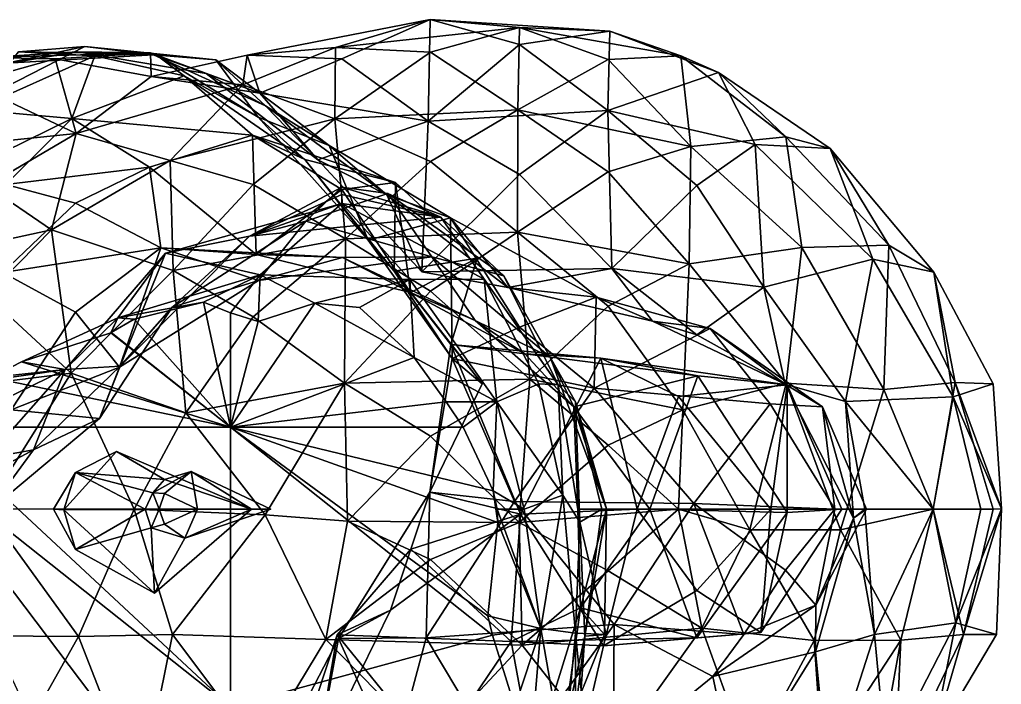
# Model space of a CAD drawing. Extents: x 290034 to 295698, y 4553723 to 4561693.
# Drawn here: x 290240.1 to 290379.4, y 4561376.6 to 4561471 of the extents above; entities that cross this region are included whole.
import ezdxf

# ---------------------------------------------------------------- set-up
doc = ezdxf.new("R2010")
doc.units = 0
doc.layers.add('Au_ppm_Pref_-_0_2', color=7, linetype='CONTINUOUS')

msp = doc.modelspace()

# ---------------------------------------------------------------- linework, layer by layer
at = {"layer": 'Au_ppm_Pref_-_0_2'}
for points in [[(290285.81, 4561465.39, 1565.54), (290272.35, 4561465.92, 1562.04), (290298.32, 4561470.96, 1562.2)], [(290298.32, 4561470.96, 1562.2), (290272.35, 4561465.92, 1562.04), (290284.9, 4561467.01, 1556.62)], [(290298.32, 4561470.96, 1562.2), (290284.9, 4561467.01, 1556.62), (290311.05, 4561469.85, 1555.78)], [(290298.32, 4561470.96, 1562.2), (290298.08, 4561456.53, 1569.28), (290285.81, 4561465.39, 1565.54)], [(290311.01, 4561467.44, 1566.23), (290298.08, 4561456.53, 1569.28), (290298.32, 4561470.96, 1562.2)], [(290298.32, 4561470.96, 1562.2), (290323.87, 4561469.32, 1562.28), (290311.01, 4561467.44, 1566.23)], [(290298.32, 4561470.96, 1562.2), (290311.05, 4561469.85, 1555.78), (290323.87, 4561469.32, 1562.28)], [(290284.9, 4561467.01, 1556.62), (290298.41, 4561466.33, 1552.29), (290311.05, 4561469.85, 1555.78)], [(290298.41, 4561466.33, 1552.29), (290310.79, 4561458.14, 1548.87), (290311.05, 4561469.85, 1555.78)], [(290311.05, 4561469.85, 1555.78), (290310.79, 4561458.14, 1548.87), (290323.61, 4561465.29, 1552.64)], [(290323.57, 4561458.06, 1568.85), (290311.01, 4561467.44, 1566.23), (290323.87, 4561469.32, 1562.28)], [(290311.05, 4561469.85, 1555.78), (290333.95, 4561465.84, 1557.33), (290323.87, 4561469.32, 1562.28)], [(290333.95, 4561465.84, 1557.33), (290311.05, 4561469.85, 1555.78), (290323.61, 4561465.29, 1552.64)], [(290339.27, 4561463.44, 1563.45), (290323.57, 4561458.06, 1568.85), (290323.87, 4561469.32, 1562.28)], [(290333.95, 4561465.84, 1557.33), (290339.27, 4561463.44, 1563.45), (290323.87, 4561469.32, 1562.28)], [(290229.48, 4561463.28, 1573.92), (290248.26, 4561466.41, 1573.94), (290238.21, 4561464.77, 1578.53)], [(290248.26, 4561466.41, 1573.94), (290229.48, 4561463.28, 1573.92), (290235.36, 4561465.59, 1567.86)], [(290250.73, 4561465.83, 1596.67), (290233.61, 4561458.16, 1597.46), (290239.88, 4561466.39, 1591.74)], [(290238.21, 4561464.77, 1578.53), (290249.31, 4561467.13, 1585.63), (290234.05, 4561459.33, 1586.23)], [(290239.88, 4561466.39, 1591.74), (290234.05, 4561459.33, 1586.23), (290249.31, 4561467.13, 1585.63)], [(290235.36, 4561465.59, 1567.86), (290258.62, 4561466.24, 1569.2), (290248.26, 4561466.41, 1573.94)], [(290235.36, 4561465.59, 1567.86), (290245.11, 4561465.39, 1563.11), (290258.62, 4561466.24, 1569.2)], [(290238.21, 4561464.77, 1578.53), (290259.07, 4561465.96, 1579.61), (290249.31, 4561467.13, 1585.63)], [(290248.26, 4561466.41, 1573.94), (290259.07, 4561465.96, 1579.61), (290238.21, 4561464.77, 1578.53)], [(290259.23, 4561466.08, 1591.83), (290239.88, 4561466.39, 1591.74), (290249.31, 4561467.13, 1585.63)], [(290250.73, 4561465.83, 1596.67), (290239.88, 4561466.39, 1591.74), (290259.23, 4561466.08, 1591.83)], [(290258.62, 4561466.24, 1569.2), (290245.11, 4561465.39, 1563.11), (290258.75, 4561462.9, 1562.2)], [(290266.56, 4561463.3, 1573.92), (290259.07, 4561465.96, 1579.61), (290248.26, 4561466.41, 1573.94)], [(290266.56, 4561463.3, 1573.92), (290248.26, 4561466.41, 1573.94), (290258.62, 4561466.24, 1569.2)], [(290267.93, 4561465.24, 1585.8), (290259.23, 4561466.08, 1591.83), (290249.31, 4561467.13, 1585.63)], [(290267.93, 4561465.24, 1585.8), (290249.31, 4561467.13, 1585.63), (290259.07, 4561465.96, 1579.61)], [(290266.56, 4561463.3, 1573.92), (290258.62, 4561466.24, 1569.2), (290274.14, 4561460.52, 1568.28)], [(290274.14, 4561460.52, 1568.28), (290258.62, 4561466.24, 1569.2), (290258.75, 4561462.9, 1562.2)], [(290284.9, 4561467.01, 1556.62), (290272.35, 4561465.92, 1562.04), (290271.75, 4561461.71, 1556.43)], [(290284.9, 4561467.01, 1556.62), (290271.75, 4561461.71, 1556.43), (290284.82, 4561456.88, 1549.92)], [(290284.9, 4561467.01, 1556.62), (290284.82, 4561456.88, 1549.92), (290298.41, 4561466.33, 1552.29)], [(290310.79, 4561458.14, 1548.87), (290298.41, 4561466.33, 1552.29), (290284.82, 4561456.88, 1549.92)], [(290298.08, 4561456.53, 1569.28), (290311.01, 4561467.44, 1566.23), (290323.57, 4561458.06, 1568.85)], [(290232.9, 4561462, 1560.86), (290245.11, 4561465.39, 1563.11), (290235.36, 4561465.59, 1567.86)], [(290245.11, 4561465.39, 1563.11), (290232.9, 4561462, 1560.86), (290248.08, 4561454.81, 1556.11)], [(290250.73, 4561465.83, 1596.67), (290247.47, 4561456.91, 1603.93), (290233.61, 4561458.16, 1597.46)], [(290258.75, 4561462.9, 1562.2), (290245.11, 4561465.39, 1563.11), (290248.08, 4561454.81, 1556.11)], [(290250.73, 4561465.83, 1596.67), (290263.42, 4561462.97, 1599.05), (290247.47, 4561456.91, 1603.93)], [(290263.42, 4561462.97, 1599.05), (290250.73, 4561465.83, 1596.67), (290259.23, 4561466.08, 1591.83)], [(290272.35, 4561465.92, 1562.04), (290274.14, 4561460.52, 1568.28), (290258.75, 4561462.9, 1562.2)], [(290272.35, 4561465.92, 1562.04), (290258.75, 4561462.9, 1562.2), (290271.75, 4561461.71, 1556.43)], [(290267.93, 4561465.24, 1585.8), (290259.07, 4561465.96, 1579.61), (290274.98, 4561458.73, 1579.4)], [(290266.56, 4561463.3, 1573.92), (290274.98, 4561458.73, 1579.4), (290259.07, 4561465.96, 1579.61)], [(290263.42, 4561462.97, 1599.05), (290259.23, 4561466.08, 1591.83), (290273.9, 4561457.12, 1591.88)], [(290267.93, 4561465.24, 1585.8), (290273.9, 4561457.12, 1591.88), (290259.23, 4561466.08, 1591.83)], [(290284.02, 4561453.1, 1586.01), (290273.9, 4561457.12, 1591.88), (290267.93, 4561465.24, 1585.8)], [(290284.02, 4561453.1, 1586.01), (290267.93, 4561465.24, 1585.8), (290274.98, 4561458.73, 1579.4)], [(290285.81, 4561465.39, 1565.54), (290274.14, 4561460.52, 1568.28), (290272.35, 4561465.92, 1562.04)], [(290298.08, 4561456.53, 1569.28), (290274.14, 4561460.52, 1568.28), (290285.81, 4561465.39, 1565.54)], [(290335.34, 4561452.96, 1550.37), (290323.61, 4561465.29, 1552.64), (290310.79, 4561458.14, 1548.87)], [(290335.34, 4561452.96, 1550.37), (290333.95, 4561465.84, 1557.33), (290323.61, 4561465.29, 1552.64)], [(290348.84, 4561454.33, 1556.05), (290339.27, 4561463.44, 1563.45), (290333.95, 4561465.84, 1557.33)], [(290348.84, 4561454.33, 1556.05), (290333.95, 4561465.84, 1557.33), (290335.34, 4561452.96, 1550.37)], [(290344.49, 4561453.23, 1567.29), (290323.57, 4561458.06, 1568.85), (290339.27, 4561463.44, 1563.45)], [(290348.84, 4561454.33, 1556.05), (290355.14, 4561452.67, 1562.04), (290339.27, 4561463.44, 1563.45)], [(290355.14, 4561452.67, 1562.04), (290344.49, 4561453.23, 1567.29), (290339.27, 4561463.44, 1563.45)], [(290273.13, 4561454.57, 1603.71), (290247.47, 4561456.91, 1603.93), (290263.42, 4561462.97, 1599.05)], [(290271.75, 4561461.71, 1556.43), (290258.75, 4561462.9, 1562.2), (290248.08, 4561454.81, 1556.11)], [(290273.13, 4561454.57, 1603.71), (290263.42, 4561462.97, 1599.05), (290280.54, 4561451.11, 1598.42)], [(290280.54, 4561451.11, 1598.42), (290263.42, 4561462.97, 1599.05), (290273.9, 4561457.12, 1591.88)], [(290282.41, 4561451.05, 1573.97), (290274.98, 4561458.73, 1579.4), (290266.56, 4561463.3, 1573.92)], [(290282.41, 4561451.05, 1573.97), (290266.56, 4561463.3, 1573.92), (290274.14, 4561460.52, 1568.28)], [(290223.61, 4561452.26, 1556.65), (290248.08, 4561454.81, 1556.11), (290232.9, 4561462, 1560.86)], [(290271.75, 4561461.71, 1556.43), (290248.08, 4561454.81, 1556.11), (290261.45, 4561450.96, 1551.13)], [(290271.75, 4561461.71, 1556.43), (290261.45, 4561450.96, 1551.13), (290284.82, 4561456.88, 1549.92)], [(290298.08, 4561456.53, 1569.28), (290282.41, 4561451.05, 1573.97), (290274.14, 4561460.52, 1568.28)], [(290228.1, 4561447.42, 1603.62), (290233.61, 4561458.16, 1597.46), (290247.47, 4561456.91, 1603.93)], [(290284.02, 4561453.1, 1586.01), (290274.98, 4561458.73, 1579.4), (290292.19, 4561446.1, 1579.86)], [(290292.19, 4561446.1, 1579.86), (290274.98, 4561458.73, 1579.4), (290282.41, 4561451.05, 1573.97)], [(290298.41, 4561450.79, 1545.59), (290310.79, 4561458.14, 1548.87), (290284.82, 4561456.88, 1549.92)], [(290298.08, 4561456.53, 1569.28), (290323.57, 4561458.06, 1568.85), (290311.01, 4561448.96, 1571.94)], [(290310.73, 4561440.76, 1542.94), (290310.79, 4561458.14, 1548.87), (290298.41, 4561450.79, 1545.59)], [(290310.73, 4561440.76, 1542.94), (290323.61, 4561449.33, 1546.08), (290310.79, 4561458.14, 1548.87)], [(290310.79, 4561458.14, 1548.87), (290323.61, 4561449.33, 1546.08), (290335.34, 4561452.96, 1550.37)], [(290324.13, 4561435.61, 1573.49), (290311.01, 4561448.96, 1571.94), (290323.57, 4561458.06, 1568.85)], [(290324.13, 4561435.61, 1573.49), (290323.57, 4561458.06, 1568.85), (290336.21, 4561447.41, 1571.43)], [(290336.21, 4561447.41, 1571.43), (290323.57, 4561458.06, 1568.85), (290344.49, 4561453.23, 1567.29)], [(290238.1, 4561447.54, 1608.38), (290228.1, 4561447.42, 1603.62), (290247.47, 4561456.91, 1603.93)], [(290258.49, 4561450.01, 1608.93), (290238.1, 4561447.54, 1608.38), (290247.47, 4561456.91, 1603.93)], [(290273.13, 4561454.57, 1603.71), (290258.49, 4561450.01, 1608.93), (290247.47, 4561456.91, 1603.93)], [(290273.21, 4561447.54, 1546.68), (290284.82, 4561456.88, 1549.92), (290261.45, 4561450.96, 1551.13)], [(290286.32, 4561439.83, 1543.27), (290284.82, 4561456.88, 1549.92), (290273.21, 4561447.54, 1546.68)], [(290280.54, 4561451.11, 1598.42), (290273.9, 4561457.12, 1591.88), (290289.54, 4561439.63, 1592.73)], [(290284.02, 4561453.1, 1586.01), (290289.54, 4561439.63, 1592.73), (290273.9, 4561457.12, 1591.88)], [(290297.16, 4561435.15, 1573.87), (290282.41, 4561451.05, 1573.97), (290298.08, 4561456.53, 1569.28)], [(290286.32, 4561439.83, 1543.27), (290298.41, 4561450.79, 1545.59), (290284.82, 4561456.88, 1549.92)], [(290297.16, 4561435.15, 1573.87), (290298.08, 4561456.53, 1569.28), (290311.01, 4561448.96, 1571.94)], [(290248.08, 4561454.81, 1556.11), (290223.61, 4561452.26, 1556.65), (290235.41, 4561447.38, 1552.67)], [(290235.41, 4561447.38, 1552.67), (290244.58, 4561441.12, 1548.68), (290248.08, 4561454.81, 1556.11)], [(290244.58, 4561441.12, 1548.68), (290261.45, 4561450.96, 1551.13), (290248.08, 4561454.81, 1556.11)], [(290273.13, 4561454.57, 1603.71), (290273.63, 4561437.62, 1609.6), (290258.49, 4561450.01, 1608.93)], [(290273.13, 4561454.57, 1603.71), (290285.81, 4561446.82, 1606.87), (290273.63, 4561437.62, 1609.6)], [(290273.13, 4561454.57, 1603.71), (290293.42, 4561447.83, 1603.62), (290285.81, 4561446.82, 1606.87)], [(290273.13, 4561454.57, 1603.71), (290280.54, 4561451.11, 1598.42), (290293.42, 4561447.83, 1603.62)], [(290335.34, 4561452.96, 1550.37), (290351.11, 4561438.61, 1549.64), (290348.84, 4561454.33, 1556.05)], [(290348.84, 4561454.33, 1556.05), (290351.11, 4561438.61, 1549.64), (290363.45, 4561438.94, 1556.36)], [(290348.84, 4561454.33, 1556.05), (290363.45, 4561438.94, 1556.36), (290355.14, 4561452.67, 1562.04)], [(290284.02, 4561453.1, 1586.01), (290301.24, 4561442.83, 1586.3), (290289.54, 4561439.63, 1592.73)], [(290292.19, 4561446.1, 1579.86), (290301.24, 4561442.83, 1586.3), (290284.02, 4561453.1, 1586.01)], [(290335.12, 4561436.3, 1544.89), (290335.34, 4561452.96, 1550.37), (290323.61, 4561449.33, 1546.08)], [(290335.12, 4561436.3, 1544.89), (290351.11, 4561438.61, 1549.64), (290335.34, 4561452.96, 1550.37)], [(290344.49, 4561453.23, 1567.29), (290345.7, 4561432.95, 1573.05), (290336.21, 4561447.41, 1571.43)], [(290344.49, 4561453.23, 1567.29), (290361.18, 4561436.92, 1567.93), (290345.7, 4561432.95, 1573.05)], [(290355.14, 4561452.67, 1562.04), (290361.18, 4561436.92, 1567.93), (290344.49, 4561453.23, 1567.29)], [(290355.14, 4561452.67, 1562.04), (290363.45, 4561438.94, 1556.36), (290369.86, 4561435.11, 1562.04)], [(290369.86, 4561435.11, 1562.04), (290361.18, 4561436.92, 1567.93), (290355.14, 4561452.67, 1562.04)], [(290261.87, 4561435.33, 1544.7), (290261.45, 4561450.96, 1551.13), (290244.58, 4561441.12, 1548.68)], [(290261.87, 4561435.33, 1544.7), (290273.21, 4561447.54, 1546.68), (290261.45, 4561450.96, 1551.13)], [(290293.22, 4561435.25, 1598.44), (290293.42, 4561447.83, 1603.62), (290280.54, 4561451.11, 1598.42)], [(290293.22, 4561435.25, 1598.44), (290280.54, 4561451.11, 1598.42), (290289.54, 4561439.63, 1592.73)], [(290297.16, 4561435.15, 1573.87), (290292.19, 4561446.1, 1579.86), (290282.41, 4561451.05, 1573.97)], [(290248.01, 4561444.91, 1612.17), (290238.1, 4561447.54, 1608.38), (290258.49, 4561450.01, 1608.93)], [(290258.49, 4561450.01, 1608.93), (290260.08, 4561438.56, 1615.59), (290248.01, 4561444.91, 1612.17)], [(290260.08, 4561438.56, 1615.59), (290258.49, 4561450.01, 1608.93), (290273.63, 4561437.62, 1609.6)], [(290310.73, 4561440.76, 1542.94), (290298.41, 4561450.79, 1545.59), (290286.32, 4561439.83, 1543.27)], [(290297.16, 4561435.15, 1573.87), (290311.01, 4561448.96, 1571.94), (290324.13, 4561435.61, 1573.49)], [(290335.12, 4561436.3, 1544.89), (290323.61, 4561449.33, 1546.08), (290310.73, 4561440.76, 1542.94)], [(290223.12, 4561436.49, 1550.31), (290244.58, 4561441.12, 1548.68), (290235.41, 4561447.38, 1552.67)], [(290237.66, 4561435.05, 1614.42), (290238.1, 4561447.54, 1608.38), (290248.01, 4561444.91, 1612.17)], [(290261.87, 4561435.33, 1544.7), (290286.32, 4561439.83, 1543.27), (290273.21, 4561447.54, 1546.68)], [(290272.68, 4561440.2, 1633.18), (290285.81, 4561447.19, 1630.75), (290299.85, 4561442.91, 1633.31)], [(290285.81, 4561447.19, 1630.75), (290272.68, 4561440.2, 1633.18), (290280.69, 4561442.35, 1626.49)], [(290295.57, 4561432.2, 1609.84), (290273.63, 4561437.62, 1609.6), (290285.81, 4561446.82, 1606.87)], [(290280.69, 4561442.35, 1626.49), (290292.31, 4561446.27, 1627.37), (290285.81, 4561447.19, 1630.75)], [(290285.81, 4561446.82, 1606.87), (290293.42, 4561447.83, 1603.62), (290295.57, 4561432.2, 1609.84)], [(290285.81, 4561447.19, 1630.75), (290292.31, 4561446.27, 1627.37), (290299.85, 4561442.91, 1633.31)], [(290293.22, 4561435.25, 1598.44), (290305.02, 4561437.07, 1603.62), (290293.42, 4561447.83, 1603.62)], [(290305.02, 4561437.07, 1603.62), (290295.57, 4561432.2, 1609.84), (290293.42, 4561447.83, 1603.62)], [(290324.13, 4561435.61, 1573.49), (290336.21, 4561447.41, 1571.43), (290345.7, 4561432.95, 1573.05)], [(290272.68, 4561440.2, 1633.18), (290299.85, 4561442.91, 1633.31), (290285.81, 4561446.14, 1636.23)], [(290285.78, 4561444.83, 1640.03), (290272.68, 4561440.2, 1633.18), (290285.81, 4561446.14, 1636.23)], [(290292.31, 4561446.27, 1627.37), (290280.69, 4561442.35, 1626.49), (290298.57, 4561437.28, 1621.47)], [(290285.81, 4561446.14, 1636.23), (290299.85, 4561442.91, 1633.31), (290285.78, 4561444.83, 1640.03)], [(290309.37, 4561432.9, 1580.24), (290301.24, 4561442.83, 1586.3), (290292.19, 4561446.1, 1579.86)], [(290297.16, 4561435.15, 1573.87), (290309.37, 4561432.9, 1580.24), (290292.19, 4561446.1, 1579.86)], [(290299.85, 4561442.91, 1633.31), (290292.31, 4561446.27, 1627.37), (290308.8, 4561434.56, 1627.68)], [(290308.8, 4561434.56, 1627.68), (290292.31, 4561446.27, 1627.37), (290298.57, 4561437.28, 1621.47)], [(290237.66, 4561435.05, 1614.42), (290248.01, 4561444.91, 1612.17), (290260.08, 4561438.56, 1615.59)], [(290272.68, 4561440.2, 1633.18), (290285.78, 4561444.83, 1640.03), (290260.76, 4561437.78, 1639.5)], [(290274.23, 4561434.7, 1644.6), (290260.76, 4561437.78, 1639.5), (290285.78, 4561444.83, 1640.03)], [(290274.23, 4561434.7, 1644.6), (290285.78, 4561444.83, 1640.03), (290295.47, 4561434.05, 1643.99)], [(290285.78, 4561444.83, 1640.03), (290306.02, 4561434.1, 1637.89), (290295.47, 4561434.05, 1643.99)], [(290306.02, 4561434.1, 1637.89), (290285.78, 4561444.83, 1640.03), (290299.85, 4561442.91, 1633.31)], [(290301.24, 4561442.83, 1586.3), (290301.45, 4561422.85, 1593.21), (290289.54, 4561439.63, 1592.73)], [(290308.8, 4561434.56, 1627.68), (290316.5, 4561419.11, 1633.2), (290299.85, 4561442.91, 1633.31)], [(290306.02, 4561434.1, 1637.89), (290299.85, 4561442.91, 1633.31), (290316.5, 4561419.11, 1633.2)], [(290301.24, 4561442.83, 1586.3), (290311.01, 4561427.27, 1588.47), (290301.45, 4561422.85, 1593.21)], [(290311.01, 4561427.27, 1588.47), (290301.24, 4561442.83, 1586.3), (290321.91, 4561431.54, 1585.14)], [(290321.91, 4561431.54, 1585.14), (290301.24, 4561442.83, 1586.3), (290309.37, 4561432.9, 1580.24)], [(290235.41, 4561431.8, 1545.98), (290244.58, 4561441.12, 1548.68), (290223.12, 4561436.49, 1550.31)], [(290247.35, 4561420.74, 1543.06), (290244.58, 4561441.12, 1548.68), (290235.41, 4561431.8, 1545.98)], [(290244.58, 4561441.12, 1548.68), (290247.35, 4561420.74, 1543.06), (290261.87, 4561435.33, 1544.7)], [(290272.68, 4561440.2, 1633.18), (290261.73, 4561430.14, 1627.19), (290280.69, 4561442.35, 1626.49)], [(290273.96, 4561433.9, 1621.82), (290280.69, 4561442.35, 1626.49), (290261.73, 4561430.14, 1627.19)], [(290273.96, 4561433.9, 1621.82), (290298.57, 4561437.28, 1621.47), (290280.69, 4561442.35, 1626.49)], [(290272.68, 4561440.2, 1633.18), (290260.76, 4561437.78, 1639.5), (290254.32, 4561421.76, 1632.48)], [(290261.73, 4561430.14, 1627.19), (290272.68, 4561440.2, 1633.18), (290254.32, 4561421.76, 1632.48)], [(290261.87, 4561435.33, 1544.7), (290273.21, 4561428.75, 1541.06), (290286.32, 4561439.83, 1543.27)], [(290286.17, 4561419.31, 1538.37), (290286.32, 4561439.83, 1543.27), (290273.21, 4561428.75, 1541.06)], [(290286.17, 4561419.31, 1538.37), (290298.41, 4561432.42, 1539.84), (290286.32, 4561439.83, 1543.27)], [(290298.41, 4561432.42, 1539.84), (290310.73, 4561440.76, 1542.94), (290286.32, 4561439.83, 1543.27)], [(290312.51, 4561419.9, 1537.26), (290310.73, 4561440.76, 1542.94), (290298.41, 4561432.42, 1539.84)], [(290323.61, 4561430.29, 1540.55), (290310.73, 4561440.76, 1542.94), (290312.51, 4561419.9, 1537.26)], [(290310.73, 4561440.76, 1542.94), (290323.61, 4561430.29, 1540.55), (290335.12, 4561436.3, 1544.89)], [(290248.01, 4561429.41, 1618.88), (290237.66, 4561435.05, 1614.42), (290260.08, 4561438.56, 1615.59)], [(290248.01, 4561429.41, 1618.88), (290260.08, 4561438.56, 1615.59), (290254.23, 4561421.61, 1622.09)], [(290273.96, 4561433.9, 1621.82), (290254.23, 4561421.61, 1622.09), (290260.08, 4561438.56, 1615.59)], [(290285.91, 4561437.19, 1615.48), (290273.96, 4561433.9, 1621.82), (290260.08, 4561438.56, 1615.59)], [(290260.08, 4561438.56, 1615.59), (290273.63, 4561437.62, 1609.6), (290285.91, 4561437.19, 1615.48)], [(290293.22, 4561435.25, 1598.44), (290289.54, 4561439.63, 1592.73), (290301.45, 4561422.85, 1593.21)], [(290348.88, 4561419.35, 1544.65), (290351.11, 4561438.61, 1549.64), (290335.12, 4561436.3, 1544.89)], [(290348.88, 4561419.35, 1544.65), (290362.76, 4561418.45, 1549.68), (290351.11, 4561438.61, 1549.64)], [(290362.76, 4561418.45, 1549.68), (290363.45, 4561438.94, 1556.36), (290351.11, 4561438.61, 1549.64)], [(290372.88, 4561419.45, 1555.94), (290363.45, 4561438.94, 1556.36), (290362.76, 4561418.45, 1549.68)], [(290372.88, 4561419.45, 1555.94), (290369.86, 4561435.11, 1562.04), (290363.45, 4561438.94, 1556.36)], [(290254.32, 4561421.76, 1632.48), (290260.76, 4561437.78, 1639.5), (290246.5, 4561421.29, 1639.34)], [(290246.5, 4561421.29, 1639.34), (290260.76, 4561437.78, 1639.5), (290254, 4561428.61, 1645.19)], [(290274.23, 4561434.7, 1644.6), (290254, 4561428.61, 1645.19), (290260.76, 4561437.78, 1639.5)], [(290285.91, 4561437.19, 1615.48), (290273.63, 4561437.62, 1609.6), (290295.57, 4561432.2, 1609.84)], [(290273.96, 4561433.9, 1621.82), (290285.91, 4561437.19, 1615.48), (290298.57, 4561437.28, 1621.47)], [(290304.75, 4561428.23, 1615.5), (290298.57, 4561437.28, 1621.47), (290285.91, 4561437.19, 1615.48)], [(290304.75, 4561428.23, 1615.5), (290285.91, 4561437.19, 1615.48), (290295.57, 4561432.2, 1609.84)], [(290293.22, 4561435.25, 1598.44), (290301.27, 4561424.84, 1603.2), (290305.02, 4561437.07, 1603.62)], [(290305.02, 4561437.07, 1603.62), (290301.27, 4561424.84, 1603.2), (290295.57, 4561432.2, 1609.84)], [(290315.36, 4561423.04, 1621.32), (290308.8, 4561434.56, 1627.68), (290298.57, 4561437.28, 1621.47)], [(290315.36, 4561423.04, 1621.32), (290298.57, 4561437.28, 1621.47), (290304.75, 4561428.23, 1615.5)], [(290357.3, 4561416.72, 1573.42), (290345.7, 4561432.95, 1573.05), (290361.18, 4561436.92, 1567.93)], [(290357.3, 4561416.72, 1573.42), (290361.18, 4561436.92, 1567.93), (290372.59, 4561417.38, 1567.39)], [(290369.86, 4561435.11, 1562.04), (290372.59, 4561417.38, 1567.39), (290361.18, 4561436.92, 1567.93)], [(290297.16, 4561435.15, 1573.87), (290324.13, 4561435.61, 1573.49), (290309.37, 4561432.9, 1580.24)], [(290309.37, 4561432.9, 1580.24), (290324.13, 4561435.61, 1573.49), (290329.9, 4561428.15, 1579.86)], [(290334.22, 4561415.55, 1539.33), (290335.12, 4561436.3, 1544.89), (290323.61, 4561430.29, 1540.55)], [(290336.21, 4561426.21, 1576.24), (290329.9, 4561428.15, 1579.86), (290324.13, 4561435.61, 1573.49)], [(290324.13, 4561435.61, 1573.49), (290345.7, 4561432.95, 1573.05), (290336.21, 4561426.21, 1576.24)], [(290334.22, 4561415.55, 1539.33), (290348.88, 4561419.35, 1544.65), (290335.12, 4561436.3, 1544.89)], [(290238.86, 4561415.54, 1620.12), (290237.66, 4561435.05, 1614.42), (290248.01, 4561429.41, 1618.88)], [(290247.35, 4561420.74, 1543.06), (290263.66, 4561415.1, 1541.11), (290261.87, 4561435.33, 1544.7)], [(290274.23, 4561434.7, 1644.6), (290266.17, 4561430.82, 1646.7), (290254, 4561428.61, 1645.19)], [(290263.66, 4561415.1, 1541.11), (290273.21, 4561428.75, 1541.06), (290261.87, 4561435.33, 1544.7)], [(290266.17, 4561430.82, 1646.7), (290274.23, 4561434.7, 1644.6), (290270, 4561429.31, 1646.9)], [(290270, 4561429.31, 1646.9), (290274.23, 4561434.7, 1644.6), (290273.93, 4561428.1, 1646.98)], [(290274.23, 4561434.7, 1644.6), (290281.96, 4561430.7, 1647.1), (290273.93, 4561428.1, 1646.98)], [(290295.47, 4561434.05, 1643.99), (290281.96, 4561430.7, 1647.1), (290274.23, 4561434.7, 1644.6)], [(290293.22, 4561435.25, 1598.44), (290305.72, 4561419.25, 1597.68), (290301.27, 4561424.84, 1603.2)], [(290293.22, 4561435.25, 1598.44), (290301.45, 4561422.85, 1593.21), (290305.72, 4561419.25, 1597.68)], [(290308.8, 4561434.56, 1627.68), (290315.36, 4561423.04, 1621.32), (290319, 4561416.67, 1627.37)], [(290319, 4561416.67, 1627.37), (290316.5, 4561419.11, 1633.2), (290308.8, 4561434.56, 1627.68)], [(290372.88, 4561419.45, 1555.94), (290378.26, 4561419.25, 1562.04), (290369.86, 4561435.11, 1562.04)], [(290378.26, 4561419.25, 1562.04), (290372.59, 4561417.38, 1567.39), (290369.86, 4561435.11, 1562.04)], [(290273.96, 4561433.9, 1621.82), (290261.73, 4561430.14, 1627.19), (290254.23, 4561421.61, 1622.09)], [(290288.32, 4561430.09, 1647.21), (290281.96, 4561430.7, 1647.1), (290295.47, 4561434.05, 1643.99)], [(290295.47, 4561434.05, 1643.99), (290296.08, 4561422.98, 1647.4), (290288.32, 4561430.09, 1647.21)], [(290306.02, 4561434.1, 1637.89), (290307.81, 4561416.68, 1644.43), (290295.47, 4561434.05, 1643.99)], [(290295.47, 4561434.05, 1643.99), (290307.81, 4561416.68, 1644.43), (290296.08, 4561422.98, 1647.4)], [(290306.02, 4561434.1, 1637.89), (290316.5, 4561419.11, 1633.2), (290313.77, 4561419.25, 1639.25)], [(290306.02, 4561434.1, 1637.89), (290313.77, 4561419.25, 1639.25), (290307.81, 4561416.68, 1644.43)], [(290321.91, 4561431.54, 1585.14), (290309.37, 4561432.9, 1580.24), (290329.9, 4561428.15, 1579.86)], [(290336.21, 4561426.21, 1576.24), (290345.7, 4561432.95, 1573.05), (290348.74, 4561419.21, 1579.85)], [(290357.3, 4561416.72, 1573.42), (290348.74, 4561419.21, 1579.85), (290345.7, 4561432.95, 1573.05)], [(290224.76, 4561417.96, 1544.83), (290247.35, 4561420.74, 1543.06), (290235.41, 4561431.8, 1545.98)], [(290286.17, 4561419.31, 1538.37), (290312.51, 4561419.9, 1537.26), (290298.41, 4561432.42, 1539.84)], [(290295.57, 4561432.2, 1609.84), (290311.79, 4561423.51, 1609.86), (290304.75, 4561428.23, 1615.5)], [(290311.79, 4561423.51, 1609.86), (290295.57, 4561432.2, 1609.84), (290301.27, 4561424.84, 1603.2)], [(290321.61, 4561418.61, 1590.7), (290311.01, 4561427.27, 1588.47), (290321.91, 4561431.54, 1585.14)], [(290321.61, 4561418.61, 1590.7), (290321.91, 4561431.54, 1585.14), (290338.1, 4561427.11, 1585.59)], [(290329.9, 4561428.15, 1579.86), (290338.1, 4561427.11, 1585.59), (290321.91, 4561431.54, 1585.14)], [(290254.32, 4561421.76, 1632.48), (290251.4, 4561414.32, 1627.33), (290261.73, 4561430.14, 1627.19)], [(290251.4, 4561414.32, 1627.33), (290254.23, 4561421.61, 1622.09), (290261.73, 4561430.14, 1627.19)], [(290266.17, 4561430.82, 1646.7), (290256.33, 4561428.44, 1646.24), (290254, 4561428.61, 1645.19)], [(290266.17, 4561430.82, 1646.7), (290270, 4561413.07, 1647.01), (290256.33, 4561428.44, 1646.24)], [(290270, 4561413.07, 1647.01), (290266.17, 4561430.82, 1646.7), (290270, 4561429.31, 1646.9)], [(290281.96, 4561430.7, 1647.1), (290270, 4561413.07, 1647.01), (290273.93, 4561428.1, 1646.98)], [(290296.08, 4561422.98, 1647.4), (290270, 4561413.07, 1647.01), (290281.96, 4561430.7, 1647.1)], [(290288.32, 4561430.09, 1647.21), (290296.08, 4561422.98, 1647.4), (290281.96, 4561430.7, 1647.1)], [(290334.22, 4561415.55, 1539.33), (290323.61, 4561430.29, 1540.55), (290312.51, 4561419.9, 1537.26)], [(290238.86, 4561415.54, 1620.12), (290248.01, 4561429.41, 1618.88), (290254.23, 4561421.61, 1622.09)], [(290240.34, 4561422.36, 1645.48), (290246.5, 4561421.29, 1639.34), (290254, 4561428.61, 1645.19)], [(290240.34, 4561422.36, 1645.48), (290254, 4561428.61, 1645.19), (290253.01, 4561426.5, 1646.09)], [(290253.01, 4561426.5, 1646.09), (290254, 4561428.61, 1645.19), (290253.05, 4561426.52, 1646.09)], [(290254, 4561428.61, 1645.19), (290256.33, 4561428.44, 1646.24), (290253.05, 4561426.52, 1646.09)], [(290263.66, 4561415.1, 1541.11), (290286.17, 4561419.31, 1538.37), (290273.21, 4561428.75, 1541.06)], [(290273.93, 4561428.1, 1646.98), (290270, 4561413.07, 1647.01), (290270, 4561429.31, 1646.9)], [(290256.33, 4561428.44, 1646.24), (290270, 4561413.07, 1647.01), (290253.05, 4561426.52, 1646.09)], [(290321.61, 4561418.61, 1590.7), (290301.45, 4561422.85, 1593.21), (290311.01, 4561427.27, 1588.47)], [(290318.72, 4561415.99, 1615.63), (290315.36, 4561423.04, 1621.32), (290304.75, 4561428.23, 1615.5)], [(290318.72, 4561415.99, 1615.63), (290304.75, 4561428.23, 1615.5), (290311.79, 4561423.51, 1609.86)], [(290348.74, 4561419.21, 1579.85), (290338.1, 4561427.11, 1585.59), (290329.9, 4561428.15, 1579.86)], [(290348.74, 4561419.21, 1579.85), (290329.9, 4561428.15, 1579.86), (290336.21, 4561426.21, 1576.24)], [(290270, 4561413.07, 1647.01), (290240.34, 4561422.36, 1645.48), (290253.01, 4561426.5, 1646.09)], [(290270, 4561413.07, 1647.01), (290253.01, 4561426.5, 1646.09), (290253.05, 4561426.52, 1646.09)], [(290321.61, 4561418.61, 1590.7), (290338.1, 4561427.11, 1585.59), (290346.6, 4561416.39, 1589.74)], [(290354.05, 4561415.97, 1585.8), (290346.6, 4561416.39, 1589.74), (290338.1, 4561427.11, 1585.59)], [(290354.05, 4561415.97, 1585.8), (290338.1, 4561427.11, 1585.59), (290348.74, 4561419.21, 1579.85)], [(290301.27, 4561424.84, 1603.2), (290305.72, 4561419.25, 1597.68), (290298.28, 4561403.86, 1598.13)], [(290311.19, 4561400.73, 1602.04), (290301.27, 4561424.84, 1603.2), (290298.28, 4561403.86, 1598.13)], [(290311.79, 4561423.51, 1609.86), (290301.27, 4561424.84, 1603.2), (290322.57, 4561422.87, 1602.88)], [(290322.57, 4561422.87, 1602.88), (290301.27, 4561424.84, 1603.2), (290311.19, 4561400.73, 1602.04)], [(290296.08, 4561422.98, 1647.4), (290300.63, 4561416.68, 1647.52), (290270, 4561413.07, 1647.01)], [(290296.08, 4561422.98, 1647.4), (290307.81, 4561416.68, 1644.43), (290300.63, 4561416.68, 1647.52)], [(290336.34, 4561420.36, 1609.81), (290318.72, 4561415.99, 1615.63), (290311.79, 4561423.51, 1609.86)], [(290336.34, 4561420.36, 1609.81), (290311.79, 4561423.51, 1609.86), (290322.57, 4561422.87, 1602.88)], [(290323.4, 4561401.5, 1621.41), (290319, 4561416.67, 1627.37), (290315.36, 4561423.04, 1621.32)], [(290323.4, 4561401.5, 1621.41), (290315.36, 4561423.04, 1621.32), (290318.72, 4561415.99, 1615.63)], [(290270, 4561413.07, 1647.01), (290235.96, 4561420.15, 1645.27), (290240.34, 4561422.36, 1645.48)], [(290235.96, 4561420.15, 1645.27), (290246.5, 4561421.29, 1639.34), (290240.34, 4561422.36, 1645.48)], [(290251.4, 4561414.32, 1627.33), (290238.86, 4561415.54, 1620.12), (290254.23, 4561421.61, 1622.09)], [(290251.4, 4561414.32, 1627.33), (290254.32, 4561421.76, 1632.48), (290242.04, 4561409.88, 1633.31)], [(290242.04, 4561409.88, 1633.31), (290254.32, 4561421.76, 1632.48), (290246.5, 4561421.29, 1639.34)], [(290305.72, 4561419.25, 1597.68), (290301.45, 4561422.85, 1593.21), (290298.28, 4561403.86, 1598.13)], [(290301.45, 4561422.85, 1593.21), (290310.3, 4561402.52, 1591.33), (290298.28, 4561403.86, 1598.13)], [(290301.45, 4561422.85, 1593.21), (290321.61, 4561418.61, 1590.7), (290310.3, 4561402.52, 1591.33)], [(290327.75, 4561401.44, 1599.63), (290322.57, 4561422.87, 1602.88), (290311.19, 4561400.73, 1602.04)], [(290322.57, 4561422.87, 1602.88), (290327.75, 4561401.44, 1599.63), (290333.59, 4561417.42, 1599.52)], [(290336.34, 4561420.36, 1609.81), (290322.57, 4561422.87, 1602.88), (290349.02, 4561419.1, 1603.46)], [(290322.57, 4561422.87, 1602.88), (290333.59, 4561417.42, 1599.52), (290349.02, 4561419.1, 1603.46)], [(290224.76, 4561417.96, 1544.83), (290235.24, 4561401.5, 1542.48), (290247.35, 4561420.74, 1543.06)], [(290227.84, 4561412.14, 1639.25), (290246.5, 4561421.29, 1639.34), (290234.97, 4561419.64, 1645.22)], [(290235.41, 4561408.68, 1636.84), (290246.5, 4561421.29, 1639.34), (290227.84, 4561412.14, 1639.25)], [(290234.97, 4561419.64, 1645.22), (290246.5, 4561421.29, 1639.34), (290235.96, 4561420.15, 1645.27)], [(290256.31, 4561401.44, 1542.19), (290247.35, 4561420.74, 1543.06), (290235.24, 4561401.5, 1542.48)], [(290242.04, 4561409.88, 1633.31), (290246.5, 4561421.29, 1639.34), (290235.41, 4561408.68, 1636.84)], [(290256.31, 4561401.44, 1542.19), (290263.66, 4561415.1, 1541.11), (290247.35, 4561420.74, 1543.06)], [(290329.51, 4561401.44, 1612.34), (290318.72, 4561415.99, 1615.63), (290336.34, 4561420.36, 1609.81)], [(290336.34, 4561420.36, 1609.81), (290349.01, 4561400.95, 1609.38), (290329.51, 4561401.44, 1612.34)], [(290336.34, 4561420.36, 1609.81), (290349.02, 4561419.1, 1603.46), (290349.01, 4561400.95, 1609.38)], [(290270, 4561413.07, 1647.01), (290227.3, 4561413.07, 1644.87), (290235.96, 4561420.15, 1645.27)], [(290274.92, 4561400.63, 1538.8), (290286.17, 4561419.31, 1538.37), (290263.66, 4561415.1, 1541.11)], [(290286.17, 4561419.31, 1538.37), (290274.92, 4561400.63, 1538.8), (290286.6, 4561399.73, 1533.29)], [(290298.41, 4561411.79, 1534.83), (290312.51, 4561419.9, 1537.26), (290286.17, 4561419.31, 1538.37)], [(290286.17, 4561419.31, 1538.37), (290286.6, 4561399.73, 1533.29), (290298.41, 4561411.79, 1534.83)], [(290311, 4561399.54, 1534.17), (290312.51, 4561419.9, 1537.26), (290298.41, 4561411.79, 1534.83)], [(290307.81, 4561416.68, 1644.43), (290313.77, 4561419.25, 1639.25), (290317.2, 4561403.41, 1639.2)], [(290311, 4561399.54, 1534.17), (290323.61, 4561410.55, 1535.25), (290312.51, 4561419.9, 1537.26)], [(290323.61, 4561410.55, 1535.25), (290334.22, 4561415.55, 1539.33), (290312.51, 4561419.9, 1537.26)], [(290316.5, 4561419.11, 1633.2), (290317.2, 4561403.41, 1639.2), (290313.77, 4561419.25, 1639.25)], [(290319, 4561416.67, 1627.37), (290319.6, 4561399.61, 1632.65), (290316.5, 4561419.11, 1633.2)], [(290316.5, 4561419.11, 1633.2), (290319.6, 4561399.61, 1632.65), (290317.2, 4561403.41, 1639.2)], [(290346.73, 4561401.44, 1598.66), (290349.02, 4561419.1, 1603.46), (290333.59, 4561417.42, 1599.52)], [(290343.71, 4561398.49, 1540.15), (290348.88, 4561419.35, 1544.65), (290334.22, 4561415.55, 1539.33)], [(290343.71, 4561398.49, 1540.15), (290356.58, 4561398.49, 1545.61), (290348.88, 4561419.35, 1544.65)], [(290356.8, 4561401.44, 1603.62), (290349.02, 4561419.1, 1603.46), (290346.73, 4561401.44, 1598.66)], [(290357.3, 4561416.72, 1573.42), (290358.45, 4561400.16, 1579.75), (290348.74, 4561419.21, 1579.85)], [(290354.05, 4561415.97, 1585.8), (290348.74, 4561419.21, 1579.85), (290358.45, 4561400.16, 1579.75)], [(290356.58, 4561398.49, 1545.61), (290362.76, 4561418.45, 1549.68), (290348.88, 4561419.35, 1544.65)], [(290349.01, 4561400.95, 1609.38), (290349.02, 4561419.1, 1603.46), (290356.8, 4561401.44, 1603.62)], [(290372.88, 4561419.45, 1555.94), (290362.76, 4561418.45, 1549.68), (290369.78, 4561401.44, 1550.79)], [(290372.88, 4561419.45, 1555.94), (290369.78, 4561401.44, 1550.79), (290378.26, 4561401.44, 1556.1)], [(290378.26, 4561419.25, 1562.04), (290379.44, 4561401.5, 1562), (290372.59, 4561417.38, 1567.39)], [(290372.88, 4561419.45, 1555.94), (290378.26, 4561401.44, 1556.1), (290379.44, 4561401.5, 1562)], [(290372.88, 4561419.45, 1555.94), (290379.44, 4561401.5, 1562), (290378.26, 4561419.25, 1562.04)], [(290321.61, 4561418.61, 1590.7), (290335.78, 4561402.22, 1592.43), (290310.3, 4561402.52, 1591.33)], [(290346.6, 4561416.39, 1589.74), (290335.78, 4561402.22, 1592.43), (290321.61, 4561418.61, 1590.7)], [(290327.75, 4561401.44, 1599.63), (290346.73, 4561401.44, 1598.66), (290333.59, 4561417.42, 1599.52)], [(290356.58, 4561398.49, 1545.61), (290369.78, 4561401.44, 1550.79), (290362.76, 4561418.45, 1549.68)], [(290303.03, 4561413.07, 1647.59), (290270, 4561413.07, 1647.01), (290300.63, 4561416.68, 1647.52)], [(290300.63, 4561416.68, 1647.52), (290307.81, 4561416.68, 1644.43), (290303.03, 4561413.07, 1647.59)], [(290303.03, 4561413.07, 1647.59), (290307.81, 4561416.68, 1644.43), (290307.31, 4561404.06, 1648.49)], [(290307.81, 4561416.68, 1644.43), (290311.68, 4561401.44, 1645.19), (290307.31, 4561404.06, 1648.49)], [(290307.81, 4561416.68, 1644.43), (290317.2, 4561403.41, 1639.2), (290311.68, 4561401.44, 1645.19)], [(290323.4, 4561401.5, 1621.41), (290322.72, 4561401.44, 1627.37), (290319, 4561416.67, 1627.37)], [(290319, 4561416.67, 1627.37), (290322.72, 4561401.44, 1627.37), (290319.6, 4561399.61, 1632.65)], [(290355.81, 4561401.44, 1589.1), (290335.78, 4561402.22, 1592.43), (290346.6, 4561416.39, 1589.74)], [(290354.05, 4561415.97, 1585.8), (290355.81, 4561401.44, 1589.1), (290346.6, 4561416.39, 1589.74)], [(290357.3, 4561416.72, 1573.42), (290372.59, 4561417.38, 1567.39), (290369.74, 4561401.44, 1571.91)], [(290357.3, 4561416.72, 1573.42), (290360.08, 4561401.44, 1573.92), (290358.45, 4561400.16, 1579.75)], [(290357.3, 4561416.72, 1573.42), (290369.74, 4561401.44, 1571.91), (290360.08, 4561401.44, 1573.92)], [(290376.54, 4561401.44, 1567.98), (290369.74, 4561401.44, 1571.91), (290372.59, 4561417.38, 1567.39)], [(290372.59, 4561417.38, 1567.39), (290379.44, 4561401.5, 1562), (290376.54, 4561401.44, 1567.98)], [(290235.54, 4561401.07, 1627.25), (290238.86, 4561415.54, 1620.12), (290251.4, 4561414.32, 1627.33)], [(290256.31, 4561401.44, 1542.19), (290274.92, 4561400.63, 1538.8), (290263.66, 4561415.1, 1541.11)], [(290319.31, 4561401.44, 1615.5), (290323.4, 4561401.5, 1621.41), (290318.72, 4561415.99, 1615.63)], [(290329.51, 4561401.44, 1612.34), (290319.31, 4561401.44, 1615.5), (290318.72, 4561415.99, 1615.63)], [(290334.22, 4561415.55, 1539.33), (290323.61, 4561410.55, 1535.25), (290333.6, 4561401.44, 1533.58)], [(290343.71, 4561398.49, 1540.15), (290334.22, 4561415.55, 1539.33), (290333.6, 4561401.44, 1533.58)], [(290354.05, 4561415.97, 1585.8), (290360.31, 4561401.44, 1585.8), (290355.81, 4561401.44, 1589.1)], [(290354.05, 4561415.97, 1585.8), (290358.45, 4561400.16, 1579.75), (290360.31, 4561401.44, 1585.8)], [(290235.54, 4561401.07, 1627.25), (290251.4, 4561414.32, 1627.33), (290242.04, 4561409.88, 1633.31)], [(290223.78, 4561410.07, 1644.77), (290227.3, 4561413.07, 1644.87), (290270, 4561373.38, 1648.09)], [(290270, 4561413.07, 1647.01), (290270, 4561373.38, 1648.09), (290227.3, 4561413.07, 1644.87)], [(290270, 4561413.07, 1647.01), (290307.31, 4561404.06, 1648.49), (290307.96, 4561399.56, 1648.92)], [(290270, 4561413.07, 1647.01), (290303.03, 4561413.07, 1647.59), (290307.31, 4561404.06, 1648.49)], [(290270, 4561413.07, 1647.01), (290306.51, 4561386.31, 1650.11), (290307.18, 4561383.56, 1650.37)], [(290270, 4561413.07, 1647.01), (290307.96, 4561399.56, 1648.92), (290306.51, 4561386.31, 1650.11)], [(290270, 4561413.07, 1647.01), (290307.18, 4561383.56, 1650.37), (290270, 4561373.38, 1648.09)], [(290311, 4561399.54, 1534.17), (290298.41, 4561411.79, 1534.83), (290286.6, 4561399.73, 1533.29)], [(290323.61, 4561410.55, 1535.25), (290311, 4561399.54, 1534.17), (290333.6, 4561401.44, 1533.58)], [(290235.54, 4561401.07, 1627.25), (290242.04, 4561409.88, 1633.31), (290223.46, 4561399.85, 1633.65)], [(290223.46, 4561399.85, 1633.65), (290242.04, 4561409.88, 1633.31), (290235.41, 4561408.68, 1636.84)], [(290240.04, 4561375.12, 1646.12), (290223.78, 4561410.07, 1644.77), (290250.15, 4561375.17, 1646.78)], [(290250.15, 4561375.17, 1646.78), (290223.78, 4561410.07, 1644.77), (290270, 4561373.38, 1648.09)], [(290272.98, 4561401.44, 1526.47), (290253.81, 4561409.63, 1526.41), (290246.33, 4561401.35, 1525.78)], [(290248.01, 4561406.65, 1528.14), (290246.33, 4561401.35, 1525.78), (290253.81, 4561409.63, 1526.41)], [(290260.61, 4561405.67, 1530.94), (290248.01, 4561406.65, 1528.14), (290253.81, 4561409.63, 1526.41)], [(290272.98, 4561401.44, 1526.47), (290260.61, 4561405.67, 1530.94), (290253.81, 4561409.63, 1526.41)], [(290257.89, 4561401.44, 1532.35), (290244.88, 4561401.44, 1527.88), (290248.01, 4561406.65, 1528.14)], [(290248.01, 4561406.65, 1528.14), (290244.88, 4561401.44, 1527.88), (290246.33, 4561401.35, 1525.78)], [(290260.61, 4561405.67, 1530.94), (290258.96, 4561403.78, 1532.35), (290248.01, 4561406.65, 1528.14)], [(290257.89, 4561401.44, 1532.35), (290248.01, 4561406.65, 1528.14), (290258.96, 4561403.78, 1532.35)], [(290258.96, 4561403.78, 1532.35), (290264.41, 4561406.81, 1532.35), (290260.61, 4561403.64, 1533.08)], [(290264.41, 4561406.81, 1532.35), (290258.96, 4561403.78, 1532.35), (290260.61, 4561405.67, 1530.94)], [(290272.98, 4561401.44, 1526.47), (290264.41, 4561406.81, 1532.35), (290260.61, 4561405.67, 1530.94)], [(290264.41, 4561406.81, 1532.35), (290265.33, 4561401.44, 1534.57), (290260.61, 4561403.64, 1533.08)], [(290272.98, 4561401.44, 1526.47), (290275.7, 4561401.44, 1532.35), (290264.41, 4561406.81, 1532.35)], [(290264.41, 4561406.81, 1532.35), (290275.7, 4561401.44, 1532.35), (290265.33, 4561401.44, 1534.57)], [(290259.85, 4561401.44, 1532.7), (290257.89, 4561401.44, 1532.35), (290258.96, 4561403.78, 1532.35)], [(290259.85, 4561401.44, 1532.7), (290258.96, 4561403.78, 1532.35), (290260.61, 4561403.64, 1533.08)], [(290259.85, 4561401.44, 1532.7), (290260.61, 4561403.64, 1533.08), (290265.33, 4561401.44, 1534.57)], [(290298.28, 4561403.86, 1598.13), (290285.32, 4561383.07, 1597.64), (290292.72, 4561387.11, 1603.62)], [(290298.28, 4561403.86, 1598.13), (290297.79, 4561383.17, 1591.47), (290285.32, 4561383.07, 1597.64)], [(290292.72, 4561387.11, 1603.62), (290311.19, 4561400.73, 1602.04), (290298.28, 4561403.86, 1598.13)], [(290298.28, 4561403.86, 1598.13), (290310.3, 4561402.52, 1591.33), (290297.79, 4561383.17, 1591.47)], [(290307.96, 4561399.56, 1648.92), (290307.31, 4561404.06, 1648.49), (290307.85, 4561401.44, 1648.74)], [(290307.85, 4561401.44, 1648.74), (290307.31, 4561404.06, 1648.49), (290311.68, 4561401.44, 1645.19)], [(290310.3, 4561402.52, 1591.33), (290324.46, 4561385.04, 1590.06), (290297.79, 4561383.17, 1591.47)], [(290310.3, 4561402.52, 1591.33), (290335.78, 4561402.22, 1592.43), (290324.46, 4561385.04, 1590.06)], [(290311.68, 4561401.44, 1645.19), (290317.2, 4561403.41, 1639.2), (290314.04, 4561384.51, 1645.55)], [(290318.98, 4561383.85, 1638.87), (290314.04, 4561384.51, 1645.55), (290317.2, 4561403.41, 1639.2)], [(290317.2, 4561403.41, 1639.2), (290319.6, 4561399.61, 1632.65), (290318.98, 4561383.85, 1638.87)], [(290324.46, 4561385.04, 1590.06), (290335.78, 4561402.22, 1592.43), (290342.87, 4561383.62, 1588.94)], [(290335.78, 4561402.22, 1592.43), (290348.81, 4561392.79, 1588.68), (290342.87, 4561383.62, 1588.94)], [(290348.81, 4561392.79, 1588.68), (290335.78, 4561402.22, 1592.43), (290355.81, 4561401.44, 1589.1)], [(290235.24, 4561401.5, 1542.48), (290222.66, 4561383.56, 1544.2), (290248.42, 4561383.37, 1542.15)], [(290248.42, 4561383.37, 1542.15), (290256.31, 4561401.44, 1542.19), (290235.24, 4561401.5, 1542.48)], [(290257.89, 4561401.44, 1532.35), (290248.01, 4561395.69, 1528.32), (290244.88, 4561401.44, 1527.88)], [(290244.88, 4561401.44, 1527.88), (290248.01, 4561395.69, 1528.32), (290246.33, 4561401.35, 1525.78)], [(290272.98, 4561401.44, 1526.47), (290246.33, 4561401.35, 1525.78), (290259.21, 4561389.52, 1527.71)], [(290248.01, 4561395.69, 1528.32), (290259.21, 4561389.52, 1527.71), (290246.33, 4561401.35, 1525.78)], [(290257.89, 4561401.44, 1532.35), (290258.74, 4561398.8, 1532.35), (290248.01, 4561395.69, 1528.32)], [(290256.31, 4561401.44, 1542.19), (290248.42, 4561383.37, 1542.15), (290261.78, 4561383.62, 1540.71)], [(290256.31, 4561401.44, 1542.19), (290261.78, 4561383.62, 1540.71), (290274.92, 4561400.63, 1538.8)], [(290259.85, 4561401.44, 1532.7), (290258.74, 4561398.8, 1532.35), (290257.89, 4561401.44, 1532.35)], [(290259.85, 4561401.44, 1532.7), (290260.61, 4561399.29, 1533.06), (290258.74, 4561398.8, 1532.35)], [(290272.98, 4561401.44, 1526.47), (290259.21, 4561389.52, 1527.71), (290263.52, 4561397.33, 1532.35)], [(290259.85, 4561401.44, 1532.7), (290265.33, 4561401.44, 1534.57), (290260.61, 4561399.29, 1533.06)], [(290263.52, 4561397.33, 1532.35), (290260.61, 4561399.29, 1533.06), (290265.33, 4561401.44, 1534.57)], [(290272.98, 4561401.44, 1526.47), (290263.52, 4561397.33, 1532.35), (290275.7, 4561401.44, 1532.35)], [(290275.7, 4561401.44, 1532.35), (290263.52, 4561397.33, 1532.35), (290265.33, 4561401.44, 1534.57)], [(290311.19, 4561400.73, 1602.04), (290292.72, 4561387.11, 1603.62), (290295.62, 4561395.78, 1608.99)], [(290309.83, 4561382.66, 1609.46), (290311.19, 4561400.73, 1602.04), (290295.62, 4561395.78, 1608.99)], [(290314.04, 4561384.51, 1645.55), (290307.96, 4561399.56, 1648.92), (290307.85, 4561401.44, 1648.74)], [(290314.04, 4561384.51, 1645.55), (290307.85, 4561401.44, 1648.74), (290311.68, 4561401.44, 1645.19)], [(290309.83, 4561382.66, 1609.46), (290322.94, 4561382.04, 1603.11), (290311.19, 4561400.73, 1602.04)], [(290333.6, 4561401.44, 1533.58), (290311, 4561399.54, 1534.17), (290323.61, 4561392.66, 1535.36)], [(290322.94, 4561382.04, 1603.11), (290327.75, 4561401.44, 1599.63), (290311.19, 4561400.73, 1602.04)], [(290319.31, 4561401.44, 1615.5), (290319.67, 4561387.42, 1615.3), (290323.4, 4561401.5, 1621.41)], [(290319.31, 4561401.44, 1615.5), (290329.51, 4561401.44, 1612.34), (290319.67, 4561387.42, 1615.3)], [(290320.31, 4561383.42, 1627.29), (290319.6, 4561399.61, 1632.65), (290322.72, 4561401.44, 1627.37)], [(290319.67, 4561387.42, 1615.3), (290323.09, 4561383.62, 1621.44), (290323.4, 4561401.5, 1621.41)], [(290329.51, 4561401.44, 1612.34), (290336.21, 4561383.15, 1609.67), (290319.67, 4561387.42, 1615.3)], [(290323.4, 4561401.5, 1621.41), (290323.09, 4561383.62, 1621.44), (290320.31, 4561383.42, 1627.29)], [(290323.4, 4561401.5, 1621.41), (290320.31, 4561383.42, 1627.29), (290322.72, 4561401.44, 1627.37)], [(290327.75, 4561401.44, 1599.63), (290322.94, 4561382.04, 1603.11), (290336.21, 4561389.87, 1599.76)], [(290333.6, 4561401.44, 1533.58), (290323.61, 4561392.66, 1535.36), (290336.92, 4561384.53, 1537.77)], [(290327.75, 4561401.44, 1599.63), (290336.21, 4561389.87, 1599.76), (290346.73, 4561401.44, 1598.66)], [(290349.01, 4561400.95, 1609.38), (290336.21, 4561383.15, 1609.67), (290329.51, 4561401.44, 1612.34)], [(290343.71, 4561398.49, 1540.15), (290333.6, 4561401.44, 1533.58), (290336.92, 4561384.53, 1537.77)], [(290345.31, 4561383.9, 1604.52), (290346.73, 4561401.44, 1598.66), (290336.21, 4561389.87, 1599.76)], [(290345.31, 4561383.9, 1604.52), (290336.21, 4561383.15, 1609.67), (290349.01, 4561400.95, 1609.38)], [(290345.31, 4561383.9, 1604.52), (290349.01, 4561400.95, 1609.38), (290356.8, 4561401.44, 1603.62)], [(290345.31, 4561383.9, 1604.52), (290356.8, 4561401.44, 1603.62), (290346.73, 4561401.44, 1598.66)], [(290348.81, 4561392.79, 1588.68), (290355.81, 4561401.44, 1589.1), (290353.08, 4561387.8, 1585.8)], [(290360.31, 4561401.44, 1585.8), (290353.08, 4561387.8, 1585.8), (290355.81, 4561401.44, 1589.1)], [(290353.08, 4561387.8, 1585.8), (290360.31, 4561401.44, 1585.8), (290358.45, 4561400.16, 1579.75)], [(290356.58, 4561398.49, 1545.61), (290365.17, 4561382.84, 1549.38), (290369.78, 4561401.44, 1550.79)], [(290360.08, 4561401.44, 1573.92), (290361.41, 4561383.62, 1573.92), (290358.45, 4561400.16, 1579.75)], [(290361.41, 4561383.62, 1573.92), (290360.08, 4561401.44, 1573.92), (290369.74, 4561401.44, 1571.91)], [(290372.97, 4561385.3, 1567.47), (290361.41, 4561383.62, 1573.92), (290369.74, 4561401.44, 1571.91)], [(290365.17, 4561382.84, 1549.38), (290374.05, 4561383.62, 1556.1), (290369.78, 4561401.44, 1550.79)], [(290372.97, 4561385.3, 1567.47), (290369.74, 4561401.44, 1571.91), (290376.54, 4561401.44, 1567.98)], [(290369.78, 4561401.44, 1550.79), (290374.05, 4561383.62, 1556.1), (290378.26, 4561401.44, 1556.1)], [(290379.44, 4561401.5, 1562), (290378.77, 4561383.62, 1562.04), (290372.97, 4561385.3, 1567.47)], [(290372.97, 4561385.3, 1567.47), (290376.54, 4561401.44, 1567.98), (290379.44, 4561401.5, 1562)], [(290378.77, 4561383.62, 1562.04), (290379.44, 4561401.5, 1562), (290374.05, 4561383.62, 1556.1)], [(290378.26, 4561401.44, 1556.1), (290374.05, 4561383.62, 1556.1), (290379.44, 4561401.5, 1562)], [(290263.52, 4561397.33, 1532.35), (290258.74, 4561398.8, 1532.35), (290260.61, 4561399.29, 1533.06)], [(290261.78, 4561383.62, 1540.71), (290283.51, 4561382.91, 1536.94), (290274.92, 4561400.63, 1538.8)], [(290274.92, 4561400.63, 1538.8), (290283.51, 4561382.91, 1536.94), (290286.6, 4561399.73, 1533.29)], [(290283.51, 4561382.91, 1536.94), (290298.41, 4561394.3, 1535.91), (290286.6, 4561399.73, 1533.29)], [(290311, 4561399.54, 1534.17), (290286.6, 4561399.73, 1533.29), (290298.41, 4561394.3, 1535.91)], [(290311, 4561399.54, 1534.17), (290298.41, 4561394.3, 1535.91), (290311.39, 4561382.11, 1536.1)], [(290307.96, 4561399.56, 1648.92), (290314.04, 4561384.51, 1645.55), (290306.51, 4561386.31, 1650.11)], [(290311.39, 4561382.11, 1536.1), (290323.61, 4561392.66, 1535.36), (290311, 4561399.54, 1534.17)], [(290319.6, 4561399.61, 1632.65), (290323.32, 4561383.62, 1633.31), (290318.98, 4561383.85, 1638.87)], [(290320.31, 4561383.42, 1627.29), (290323.32, 4561383.62, 1633.31), (290319.6, 4561399.61, 1632.65)], [(290353.06, 4561381.18, 1580.8), (290353.08, 4561387.8, 1585.8), (290358.45, 4561400.16, 1579.75)], [(290353.06, 4561381.18, 1580.8), (290358.45, 4561400.16, 1579.75), (290361.41, 4561383.62, 1573.92)], [(290248.01, 4561395.69, 1528.32), (290258.74, 4561398.8, 1532.35), (290259.21, 4561389.52, 1527.71)], [(290258.74, 4561398.8, 1532.35), (290263.52, 4561397.33, 1532.35), (290259.21, 4561389.52, 1527.71)], [(290343.71, 4561398.49, 1540.15), (290336.92, 4561384.53, 1537.77), (290352.88, 4561382.78, 1543.48)], [(290343.71, 4561398.49, 1540.15), (290352.88, 4561382.78, 1543.48), (290356.58, 4561398.49, 1545.61)], [(290356.58, 4561398.49, 1545.61), (290352.88, 4561382.78, 1543.48), (290365.17, 4561382.84, 1549.38)], [(290285.14, 4561383.59, 1609.64), (290309.83, 4561382.66, 1609.46), (290295.62, 4561395.78, 1608.99)], [(290292.72, 4561387.11, 1603.62), (290285.14, 4561383.59, 1609.64), (290295.62, 4561395.78, 1608.99)], [(290311.39, 4561382.11, 1536.1), (290298.41, 4561394.3, 1535.91), (290283.51, 4561382.91, 1536.94)], [(290323.61, 4561392.66, 1535.36), (290311.39, 4561382.11, 1536.1), (290336.92, 4561384.53, 1537.77)], [(290353.08, 4561387.8, 1585.8), (290342.87, 4561383.62, 1588.94), (290348.81, 4561392.79, 1588.68)], [(290336.21, 4561389.87, 1599.76), (290322.94, 4561382.04, 1603.11), (290345.31, 4561383.9, 1604.52)], [(290285.32, 4561383.07, 1597.64), (290282.05, 4561365.32, 1603.62), (290292.72, 4561387.11, 1603.62)], [(290292.72, 4561387.11, 1603.62), (290282.05, 4561365.32, 1603.62), (290285.14, 4561383.59, 1609.64)], [(290319.67, 4561387.42, 1615.3), (290309.83, 4561382.66, 1609.46), (290312.99, 4561365.74, 1615.54)], [(290319.67, 4561387.42, 1615.3), (290336.21, 4561383.15, 1609.67), (290309.83, 4561382.66, 1609.46)], [(290319.67, 4561387.42, 1615.3), (290312.99, 4561365.74, 1615.54), (290317.1, 4561368.68, 1622.41)], [(290319.67, 4561387.42, 1615.3), (290317.1, 4561368.68, 1622.41), (290323.09, 4561383.62, 1621.44)], [(290353.08, 4561387.8, 1585.8), (290338.5, 4561377.66, 1586.71), (290342.87, 4561383.62, 1588.94)], [(290338.5, 4561377.66, 1586.71), (290353.08, 4561387.8, 1585.8), (290353.06, 4561381.18, 1580.8)], [(290306.51, 4561386.31, 1650.11), (290314.04, 4561384.51, 1645.55), (290307.18, 4561383.56, 1650.37)], [(290297.79, 4561383.17, 1591.47), (290324.46, 4561385.04, 1590.06), (290309.21, 4561364.01, 1590.57)], [(290314.04, 4561384.51, 1645.55), (290310.36, 4561373.38, 1650.87), (290307.18, 4561383.56, 1650.37)], [(290309.21, 4561364.01, 1590.57), (290324.46, 4561385.04, 1590.06), (290324.33, 4561366.16, 1586.61)], [(290314.04, 4561384.51, 1645.55), (290312.59, 4561366.95, 1651.04), (290310.36, 4561373.38, 1650.87)], [(290323.85, 4561366.25, 1538.32), (290336.92, 4561384.53, 1537.77), (290311.39, 4561382.11, 1536.1)], [(290317.3, 4561365.8, 1644.02), (290312.59, 4561366.95, 1651.04), (290314.04, 4561384.51, 1645.55)], [(290318.98, 4561383.85, 1638.87), (290317.3, 4561365.8, 1644.02), (290314.04, 4561384.51, 1645.55)], [(290343.7, 4561365.8, 1540.69), (290336.92, 4561384.53, 1537.77), (290323.85, 4561366.25, 1538.32)], [(290324.46, 4561385.04, 1590.06), (290338.5, 4561377.66, 1586.71), (290324.33, 4561366.16, 1586.61)], [(290324.46, 4561385.04, 1590.06), (290342.87, 4561383.62, 1588.94), (290338.5, 4561377.66, 1586.71)], [(290336.92, 4561384.53, 1537.77), (290343.7, 4561365.8, 1540.69), (290352.88, 4561382.78, 1543.48)], [(290363.1, 4561366.07, 1567.95), (290361.41, 4561383.62, 1573.92), (290372.97, 4561385.3, 1567.47)], [(290369.59, 4561368.16, 1562.04), (290363.1, 4561366.07, 1567.95), (290372.97, 4561385.3, 1567.47)], [(290369.59, 4561368.16, 1562.04), (290372.97, 4561385.3, 1567.47), (290378.77, 4561383.62, 1562.04)], [(290226.18, 4561368.27, 1550.62), (290240.07, 4561368.55, 1544.92), (290222.66, 4561383.56, 1544.2)], [(290240.07, 4561368.55, 1544.92), (290248.42, 4561383.37, 1542.15), (290222.66, 4561383.56, 1544.2)], [(290240.07, 4561368.55, 1544.92), (290257.16, 4561360.92, 1542.63), (290248.42, 4561383.37, 1542.15)], [(290257.16, 4561360.92, 1542.63), (290261.78, 4561383.62, 1540.71), (290248.42, 4561383.37, 1542.15)], [(290261.78, 4561383.62, 1540.71), (290257.16, 4561360.92, 1542.63), (290274.06, 4561367.25, 1539.11)], [(290283.51, 4561382.91, 1536.94), (290261.78, 4561383.62, 1540.71), (290274.06, 4561367.25, 1539.11)], [(290270, 4561373.38, 1648.09), (290307.18, 4561383.56, 1650.37), (290310.36, 4561373.38, 1650.87)], [(290298.22, 4561367.99, 1538.6), (290283.51, 4561382.91, 1536.94), (290274.06, 4561367.25, 1539.11)], [(290285.32, 4561383.07, 1597.64), (290276.4, 4561365.8, 1598.45), (290282.05, 4561365.32, 1603.62)], [(290285.32, 4561383.07, 1597.64), (290293.15, 4561365.8, 1592.53), (290276.4, 4561365.8, 1598.45)], [(290298.95, 4561366.55, 1609.88), (290285.14, 4561383.59, 1609.64), (290279.29, 4561365.8, 1606.69)], [(290285.14, 4561383.59, 1609.64), (290282.05, 4561365.32, 1603.62), (290279.29, 4561365.8, 1606.69)], [(290298.22, 4561367.99, 1538.6), (290311.39, 4561382.11, 1536.1), (290283.51, 4561382.91, 1536.94)], [(290309.83, 4561382.66, 1609.46), (290285.14, 4561383.59, 1609.64), (290298.95, 4561366.55, 1609.88)], [(290285.32, 4561383.07, 1597.64), (290297.79, 4561383.17, 1591.47), (290293.15, 4561365.8, 1592.53)], [(290297.79, 4561383.17, 1591.47), (290309.21, 4561364.01, 1590.57), (290293.15, 4561365.8, 1592.53)], [(290312.99, 4561365.74, 1615.54), (290309.83, 4561382.66, 1609.46), (290298.95, 4561366.55, 1609.88)], [(290336.21, 4561383.15, 1609.67), (290322.94, 4561382.04, 1603.11), (290309.83, 4561382.66, 1609.46)], [(290323.09, 4561383.62, 1621.44), (290317.1, 4561368.68, 1622.41), (290320.31, 4561383.42, 1627.29)], [(290317.1, 4561368.68, 1622.41), (290317.71, 4561362.6, 1627.37), (290320.31, 4561383.42, 1627.29)], [(290318.98, 4561383.85, 1638.87), (290320.76, 4561365.8, 1639.25), (290317.3, 4561365.8, 1644.02)], [(290320.31, 4561383.42, 1627.29), (290317.71, 4561362.6, 1627.37), (290319.02, 4561365.16, 1633.39)], [(290319.02, 4561365.16, 1633.39), (290318.98, 4561383.85, 1638.87), (290323.32, 4561383.62, 1633.31)], [(290319.02, 4561365.16, 1633.39), (290320.76, 4561365.8, 1639.25), (290318.98, 4561383.85, 1638.87)], [(290320.31, 4561383.42, 1627.29), (290319.02, 4561365.16, 1633.39), (290323.32, 4561383.62, 1633.31)], [(290322.94, 4561382.04, 1603.11), (290336.21, 4561383.15, 1609.67), (290345.31, 4561383.9, 1604.52)], [(290354.07, 4561365.8, 1545.33), (290352.88, 4561382.78, 1543.48), (290343.7, 4561365.8, 1540.69)], [(290352.88, 4561382.78, 1543.48), (290354.07, 4561365.8, 1545.33), (290365.17, 4561382.84, 1549.38)], [(290354.85, 4561363.16, 1575.78), (290353.06, 4561381.18, 1580.8), (290361.41, 4561383.62, 1573.92)], [(290354.07, 4561365.8, 1545.33), (290362.09, 4561365.8, 1550.16), (290365.17, 4561382.84, 1549.38)], [(290354.85, 4561363.16, 1575.78), (290361.41, 4561383.62, 1573.92), (290363.1, 4561366.07, 1567.95)], [(290362.09, 4561365.8, 1550.16), (290364.25, 4561363.28, 1556.06), (290365.17, 4561382.84, 1549.38)], [(290365.17, 4561382.84, 1549.38), (290364.25, 4561363.28, 1556.06), (290374.05, 4561383.62, 1556.1)], [(290364.25, 4561363.28, 1556.06), (290369.59, 4561368.16, 1562.04), (290374.05, 4561383.62, 1556.1)], [(290369.59, 4561368.16, 1562.04), (290378.77, 4561383.62, 1562.04), (290374.05, 4561383.62, 1556.1)], [(290298.22, 4561367.99, 1538.6), (290323.85, 4561366.25, 1538.32), (290311.39, 4561382.11, 1536.1)], [(290338.5, 4561377.66, 1586.71), (290353.06, 4561381.18, 1580.8), (290341.66, 4561362.87, 1580.74)], [(290341.66, 4561362.87, 1580.74), (290353.06, 4561381.18, 1580.8), (290354.85, 4561363.16, 1575.78)], [(290324.33, 4561366.16, 1586.61), (290338.5, 4561377.66, 1586.71), (290341.66, 4561362.87, 1580.74)]]:
    msp.add_3dface(points, dxfattribs=at)

doc.saveas('drawing.dxf')
